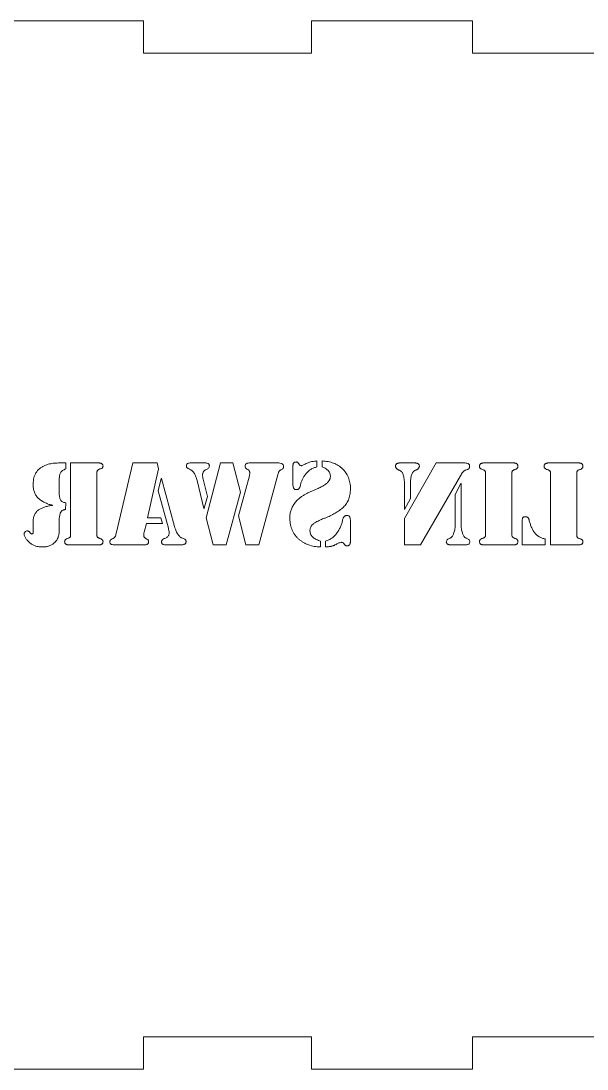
# Model space of a CAD drawing. Header units: inches. Extents: x 0 to 26.9, y 0 to 19.8.
# Drawn here: x 1.914 to 3.633, y 3.232 to 6.418 of the extents above; entities that cross this region are included whole.
import ezdxf

# ---------------------------------------------------------------- set-up
doc = ezdxf.new("R2010")
doc.units = ezdxf.units.IN
doc.header["$MEASUREMENT"] = 0

msp = doc.modelspace()

# ---------------------------------------------------------------- linework, layer by layer
at = {"color": 7, "linetype": 'Continuous', "lineweight": 15}
for p, q in [((2.2858, 6.4176), (1.7958, 6.4176)), ((2.2858, 6.3196), (2.2858, 6.4176)), ((2.7958, 6.4176), (2.7958, 6.3196)), ((3.2858, 6.4176), (2.7958, 6.4176)), ((3.2858, 6.3196), (3.2858, 6.4176)), ((2.7958, 6.3196), (2.2858, 6.3196)), ((3.7958, 6.3196), (3.2858, 6.3196)), ((2.0482, 5.074), (2.0498, 5.0741)), ((2.3394, 5.0271), (2.3404, 5.0271)), ((3.2501, 5.0114), (3.2508, 5.0114)), ((2.0091, 4.945), (2.0091, 4.9457)), ((2.4699, 4.9361), (2.4692, 4.9357)), ((3.0792, 4.9327), (3.0785, 4.9327)), ((2.7958, 3.3296), (2.2858, 3.3296)), ((2.2858, 3.3296), (2.2858, 3.2316)), ((2.7958, 3.2316), (2.7958, 3.3296)), ((3.7958, 3.3296), (3.2858, 3.3296)), ((3.2858, 3.3296), (3.2858, 3.2316)), ((2.2858, 3.2316), (1.7958, 3.2316)), ((3.2858, 3.2316), (2.7958, 3.2316))]:
    msp.add_line(p, q, dxfattribs=at)
at = {"color": 1, "linetype": 'Continuous', "lineweight": 15}
for p, q in [((2.0498, 5.0741), (2.0498, 5.056)), ((2.0644, 5.0741), (2.1505, 5.0741)), ((2.0644, 4.8614), (2.0644, 5.0741)), ((2.2036, 4.8635), (2.2535, 5.0741)), ((2.2535, 5.0741), (2.3271, 5.0741)), ((2.3271, 5.0741), (2.3314, 5.0559)), ((2.4298, 5.074), (2.473, 5.0741)), ((2.4765, 4.9075), (2.52, 5.0741)), ((2.52, 5.0741), (2.5575, 5.0741)), ((2.5575, 5.0741), (2.58, 4.9852)), ((2.6131, 5.074), (2.6901, 5.0741)), ((2.8129, 5.0802), (2.8129, 5.0621)), ((2.8286, 5.0621), (2.8282, 5.0802)), ((3.0655, 5.074), (3.1097, 5.0741)), ((3.0785, 4.9054), (3.1749, 5.0741)), ((3.1749, 5.0741), (3.2597, 5.0741)), ((3.3188, 5.074), (3.4112, 5.0741)), ((3.5157, 5.074), (3.6085, 5.0741)), ((2.1442, 5.0377), (2.1442, 4.8614)), ((2.3314, 5.0559), (2.2978, 4.9076)), ((2.5747, 4.9128), (2.6075, 5.0353)), ((2.6951, 5.0416), (2.6361, 4.8248)), ((2.7396, 5.009), (2.7397, 5.0632)), ((3.2489, 5.035), (3.1272, 4.8248)), ((3.3251, 4.8621), (3.3251, 5.0367)), ((3.4049, 5.0367), (3.4049, 4.8621)), ((3.5224, 4.8248), (3.5224, 5.0365)), ((3.6021, 5.0365), (3.6021, 4.861)), ((2.03, 5.0243), (2.0301, 4.9828)), ((2.3301, 4.9892), (2.3394, 5.0271)), ((2.3404, 5.0271), (2.3802, 4.8812)), ((2.4692, 4.9357), (2.4486, 5.0206)), ((2.4673, 5.0243), (2.48, 4.9722)), ((3.0785, 4.9327), (3.0785, 5.0137)), ((3.0966, 5.0137), (3.0966, 4.9663)), ((3.2327, 4.978), (3.2501, 5.0114)), ((3.2508, 5.0114), (3.2508, 4.8774)), ((2.3614, 4.8758), (2.3301, 4.9892)), ((2.48, 4.9722), (2.4699, 4.9361)), ((2.58, 4.9852), (2.5369, 4.8248)), ((3.2327, 4.8774), (3.2327, 4.978)), ((2.0498, 4.9529), (2.0486, 4.9327)), ((3.0966, 4.9663), (3.0792, 4.9327)), ((2.2978, 4.9076), (2.3384, 4.9076)), ((2.3384, 4.9076), (2.3431, 4.8895)), ((2.4974, 4.8248), (2.4765, 4.9075)), ((2.5966, 4.8248), (2.5747, 4.9128)), ((1.9505, 4.8675), (1.9505, 4.8966)), ((2.03, 4.8969), (2.0301, 4.8745)), ((2.2945, 4.8895), (2.2878, 4.8638)), ((2.3431, 4.8895), (2.2945, 4.8895)), ((2.9145, 4.8979), (2.9145, 4.8358)), ((3.0785, 4.8248), (3.0785, 4.9054)), ((3.4362, 4.8248), (3.4362, 4.8978)), ((3.5065, 4.8429), (3.5065, 4.8248)), ((2.1505, 4.8247), (2.0583, 4.8248)), ((2.2848, 4.8247), (2.2019, 4.8248)), ((2.3964, 4.8247), (2.3581, 4.8248)), ((2.5369, 4.8248), (2.4974, 4.8248)), ((2.6361, 4.8248), (2.5966, 4.8248)), ((2.8234, 4.8367), (2.8234, 4.8186)), ((2.8384, 4.8186), (2.8384, 4.8367)), ((3.1272, 4.8248), (3.0785, 4.8248)), ((3.2601, 4.8247), (3.2232, 4.8248)), ((3.4112, 4.8247), (3.3188, 4.8248)), ((3.5065, 4.8248), (3.4362, 4.8248)), ((3.6085, 4.8248), (3.5224, 4.8248))]:
    msp.add_line(p, q, dxfattribs=at)
for points, knots in [([(1.9844, 5.0657), (1.987, 5.0667), (1.992, 5.0688), (1.9998, 5.0709), (2.0078, 5.0725), (2.0186, 5.0735), (2.0321, 5.0742), (2.0428, 5.0741), (2.0482, 5.074)], [0, 0, 0, 0, 0.125578, 0.250707, 0.374862, 0.500405, 0.751829, 1, 1, 1, 1]), ([(2.1505, 5.0741), (2.1509, 5.0741), (2.1517, 5.074), (2.1531, 5.0738), (2.155, 5.0733), (2.1572, 5.0727), (2.1594, 5.0716), (2.1613, 5.0698), (2.1624, 5.0674), (2.1627, 5.0655), (2.1628, 5.0645)], [0, 0, 0, 0, 0.057581, 0.144958, 0.253623, 0.39356, 0.53667, 0.678339, 0.826447, 1, 1, 1, 1]), ([(2.4161, 5.0647), (2.4162, 5.0656), (2.4164, 5.0674), (2.4172, 5.0698), (2.4186, 5.0716), (2.4212, 5.0731), (2.4251, 5.0739), (2.4282, 5.074), (2.4298, 5.074)], [0, 0, 0, 0, 0.1506393, 0.2803402, 0.393742, 0.5061233, 0.7466783, 1, 1, 1, 1]), ([(2.473, 5.0741), (2.4745, 5.074), (2.4775, 5.0739), (2.4811, 5.0728), (2.4836, 5.0714), (2.485, 5.0697), (2.4858, 5.0675), (2.486, 5.0659), (2.486, 5.065)], [0, 0, 0, 0, 0.254473, 0.497971, 0.614426, 0.730481, 0.854079, 1, 1, 1, 1]), ([(2.5942, 5.0643), (2.5944, 5.0655), (2.5946, 5.0676), (2.596, 5.0704), (2.5982, 5.0724), (2.602, 5.0736), (2.6071, 5.0741), (2.6111, 5.0741), (2.6131, 5.074)], [0, 0, 0, 0, 0.143005, 0.26528, 0.376175, 0.496525, 0.752348, 1, 1, 1, 1]), ([(2.6901, 5.0741), (2.6923, 5.0741), (2.6968, 5.074), (2.7024, 5.0731), (2.7068, 5.0717), (2.7093, 5.0695), (2.7109, 5.0665), (2.7112, 5.0642), (2.7113, 5.063)], [0, 0, 0, 0, 0.243198, 0.504922, 0.631952, 0.746167, 0.86479, 1, 1, 1, 1]), ([(2.7397, 5.0632), (2.7396, 5.0637), (2.7395, 5.0648), (2.7397, 5.0666), (2.7401, 5.0688), (2.7405, 5.0712), (2.7414, 5.0736), (2.7434, 5.0755), (2.7461, 5.0767), (2.7482, 5.077), (2.7493, 5.0771)], [0, 0, 0, 0, 0.076261, 0.168739, 0.282192, 0.414602, 0.54741, 0.679539, 0.825526, 1, 1, 1, 1]), ([(2.7493, 5.0771), (2.7502, 5.0769), (2.752, 5.0766), (2.7544, 5.0753), (2.7563, 5.0735), (2.7576, 5.0712), (2.7589, 5.0688), (2.7608, 5.067), (2.7632, 5.0657), (2.765, 5.0654), (2.7659, 5.0652)], [0, 0, 0, 0, 0.131725, 0.251671, 0.372795, 0.499151, 0.626686, 0.74781, 0.867755, 1, 1, 1, 1]), ([(2.7659, 5.0652), (2.7667, 5.0657), (2.7686, 5.0668), (2.7723, 5.0685), (2.7772, 5.0708), (2.7831, 5.0735), (2.7899, 5.0761), (2.7973, 5.0781), (2.8049, 5.0796), (2.8102, 5.08), (2.8129, 5.0802)], [0, 0, 0, 0, 0.053805, 0.13478, 0.243521, 0.37919, 0.529346, 0.682035, 0.838526, 1, 1, 1, 1]), ([(2.8282, 5.0802), (2.8313, 5.08), (2.8375, 5.0796), (2.8464, 5.0782), (2.8549, 5.0762), (2.8629, 5.0736), (2.8705, 5.0703), (2.8776, 5.0663), (2.8843, 5.0617), (2.8904, 5.0565), (2.896, 5.0507), (2.9009, 5.0443), (2.9051, 5.0374), (2.9085, 5.03), (2.9112, 5.0221), (2.9132, 5.0136), (2.9144, 5.0046), (2.9147, 4.9985), (2.9148, 4.9953)], [0, 0, 0, 0, 0.069414, 0.135837, 0.200072, 0.262153, 0.322566, 0.382322, 0.441798, 0.501482, 0.560988, 0.619495, 0.67843, 0.738309, 0.79983, 0.863637, 0.93031, 1, 1, 1, 1]), ([(3.0512, 5.064), (3.0514, 5.0651), (3.0516, 5.067), (3.0529, 5.0695), (3.0547, 5.0715), (3.0571, 5.0726), (3.0595, 5.0733), (3.0618, 5.0738), (3.0637, 5.0741), (3.065, 5.074), (3.0655, 5.074)], [0, 0, 0, 0, 0.16012, 0.297584, 0.426302, 0.560472, 0.696609, 0.812367, 0.913934, 1, 1, 1, 1]), ([(3.1097, 5.0741), (3.1103, 5.0741), (3.1115, 5.074), (3.1135, 5.0738), (3.1158, 5.0733), (3.1182, 5.0726), (3.1207, 5.0715), (3.1225, 5.0696), (3.1238, 5.067), (3.124, 5.0651), (3.1241, 5.064)], [0, 0, 0, 0, 0.085728, 0.186878, 0.304555, 0.440134, 0.573752, 0.703638, 0.840537, 1, 1, 1, 1]), ([(3.2597, 5.0741), (3.2616, 5.074), (3.2653, 5.0738), (3.2699, 5.073), (3.2733, 5.0715), (3.2752, 5.0695), (3.2764, 5.0668), (3.2766, 5.0648), (3.2767, 5.0637)], [0, 0, 0, 0, 0.246889, 0.497682, 0.616083, 0.730847, 0.855053, 1, 1, 1, 1]), ([(3.3064, 5.0637), (3.3066, 5.0648), (3.3069, 5.0668), (3.3081, 5.0694), (3.3098, 5.0714), (3.3121, 5.0726), (3.3143, 5.0733), (3.3161, 5.0738), (3.3176, 5.0741), (3.3184, 5.074), (3.3188, 5.074)], [0, 0, 0, 0, 0.180803, 0.334736, 0.475582, 0.617603, 0.753596, 0.861811, 0.943556, 1, 1, 1, 1]), ([(3.4112, 5.0741), (3.4115, 5.0741), (3.4124, 5.074), (3.4138, 5.0738), (3.4157, 5.0732), (3.4179, 5.0726), (3.4201, 5.0714), (3.422, 5.0694), (3.4231, 5.0668), (3.4234, 5.0648), (3.4235, 5.0637)], [0, 0, 0, 0, 0.0556226, 0.140027, 0.2456479, 0.3816502, 0.5236815, 0.6663473, 0.8191845, 1, 1, 1, 1]), ([(3.5028, 5.0637), (3.5029, 5.0647), (3.5032, 5.0667), (3.5045, 5.0693), (3.5063, 5.0714), (3.5086, 5.0725), (3.5109, 5.0732), (3.5129, 5.0738), (3.5144, 5.0741), (3.5153, 5.074), (3.5157, 5.074)], [0, 0, 0, 0, 0.176104, 0.327153, 0.466102, 0.609014, 0.74645, 0.857582, 0.939787, 1, 1, 1, 1]), ([(3.6085, 5.0741), (3.6088, 5.0741), (3.6096, 5.074), (3.6111, 5.0738), (3.613, 5.0732), (3.6152, 5.0725), (3.6174, 5.0713), (3.6192, 5.0694), (3.6203, 5.0667), (3.6206, 5.0647), (3.6208, 5.0637)], [0, 0, 0, 0, 0.0555828, 0.1399268, 0.2461875, 0.3820925, 0.5240222, 0.6665859, 0.8193139, 1, 1, 1, 1]), ([(1.9505, 5.0106), (1.9506, 5.0138), (1.9509, 5.0199), (1.9526, 5.0287), (1.9553, 5.0369), (1.959, 5.0442), (1.9638, 5.0508), (1.9697, 5.0567), (1.9766, 5.0617), (1.9818, 5.0644), (1.9844, 5.0657)], [0, 0, 0, 0, 0.138329, 0.268184, 0.391596, 0.510356, 0.627652, 0.746556, 0.869879, 1, 1, 1, 1]), ([(2.0498, 5.056), (2.048, 5.0552), (2.0445, 5.0538), (2.04, 5.051), (2.0364, 5.0479), (2.0337, 5.0443), (2.0319, 5.0402), (2.0308, 5.0355), (2.03, 5.0301), (2.03, 5.0263), (2.03, 5.0243)], [0, 0, 0, 0, 0.147108, 0.276139, 0.390094, 0.495853, 0.60227, 0.720764, 0.852091, 1, 1, 1, 1]), ([(2.1555, 5.0562), (2.1543, 5.0559), (2.1519, 5.0552), (2.149, 5.0538), (2.1467, 5.0523), (2.1453, 5.0504), (2.1447, 5.0481), (2.1443, 5.0452), (2.1441, 5.0417), (2.1442, 5.0391), (2.1442, 5.0377)], [0, 0, 0, 0, 0.160349, 0.292075, 0.398181, 0.483213, 0.573264, 0.687733, 0.830316, 1, 1, 1, 1]), ([(2.1628, 5.0645), (2.1627, 5.0635), (2.1624, 5.0616), (2.1609, 5.0591), (2.1585, 5.0572), (2.1566, 5.0566), (2.1555, 5.0562)], [0, 0, 0, 0, 0.252608, 0.483218, 0.725484, 1, 1, 1, 1]), ([(2.4231, 5.0563), (2.4221, 5.0568), (2.4203, 5.0576), (2.4179, 5.0592), (2.4163, 5.0617), (2.4162, 5.0636), (2.4161, 5.0647)], [0, 0, 0, 0, 0.276064, 0.509043, 0.729357, 1, 1, 1, 1]), ([(2.4486, 5.0206), (2.448, 5.0226), (2.447, 5.0265), (2.4452, 5.0321), (2.443, 5.0373), (2.4406, 5.042), (2.4375, 5.0464), (2.4335, 5.0502), (2.4287, 5.0536), (2.425, 5.0554), (2.4231, 5.0563)], [0, 0, 0, 0, 0.135981, 0.264255, 0.385269, 0.500434, 0.614166, 0.733067, 0.861341, 1, 1, 1, 1]), ([(2.486, 5.065), (2.4857, 5.0637), (2.4851, 5.0612), (2.4828, 5.0578), (2.4795, 5.0552), (2.4762, 5.0536), (2.4733, 5.0524), (2.4713, 5.0512), (2.4696, 5.0496), (2.4682, 5.0478), (2.467, 5.0457), (2.4661, 5.0433), (2.4653, 5.0407), (2.4651, 5.0389), (2.465, 5.0379)], [0, 0, 0, 0, 0.10846, 0.215724, 0.328032, 0.45463, 0.520628, 0.58515, 0.648177, 0.711484, 0.777588, 0.846197, 0.920681, 1, 1, 1, 1]), ([(2.465, 5.0379), (2.4652, 5.0356), (2.4656, 5.031), (2.4667, 5.0265), (2.4673, 5.0243)], [0, 0, 0, 0, 0.502789, 1, 1, 1, 1]), ([(2.6092, 5.0436), (2.6089, 5.0449), (2.6085, 5.0473), (2.607, 5.0505), (2.6047, 5.053), (2.6017, 5.0543), (2.5987, 5.0557), (2.5964, 5.058), (2.5948, 5.0609), (2.5944, 5.0632), (2.5942, 5.0643)], [0, 0, 0, 0, 0.1443367, 0.2713552, 0.3901046, 0.5131423, 0.6346012, 0.7495416, 0.8678604, 1, 1, 1, 1]), ([(2.6075, 5.0353), (2.608, 5.0367), (2.6089, 5.0394), (2.6091, 5.0423), (2.6092, 5.0436)], [0, 0, 0, 0, 0.5212007, 1, 1, 1, 1]), ([(2.7034, 5.053), (2.7027, 5.0527), (2.7014, 5.0522), (2.6998, 5.0511), (2.6985, 5.05), (2.6972, 5.0482), (2.696, 5.0455), (2.6954, 5.043), (2.6951, 5.0416)], [0, 0, 0, 0, 0.148468, 0.277548, 0.390525, 0.492721, 0.712544, 1, 1, 1, 1]), ([(2.7113, 5.063), (2.7113, 5.0624), (2.7113, 5.0611), (2.7109, 5.0593), (2.7102, 5.0578), (2.7089, 5.0562), (2.7066, 5.0545), (2.7045, 5.0535), (2.7034, 5.053)], [0, 0, 0, 0, 0.146436, 0.278085, 0.393217, 0.499671, 0.727826, 1, 1, 1, 1]), ([(2.8129, 5.0621), (2.8113, 5.0617), (2.808, 5.0607), (2.8033, 5.059), (2.7988, 5.0569), (2.7945, 5.0545), (2.7904, 5.0517), (2.7865, 5.0485), (2.7828, 5.045), (2.7782, 5.04), (2.7731, 5.0333), (2.7682, 5.0246), (2.7645, 5.0155), (2.7632, 5.0092), (2.7626, 5.006)], [0, 0, 0, 0, 0.063922, 0.126505, 0.188736, 0.250483, 0.312725, 0.375544, 0.439308, 0.50437, 0.633086, 0.75658, 0.878225, 1, 1, 1, 1]), ([(2.8023, 4.9906), (2.8048, 4.9916), (2.8095, 4.9936), (2.8162, 4.9966), (2.8223, 4.9996), (2.8278, 5.0023), (2.8326, 5.0051), (2.8369, 5.0077), (2.8404, 5.0104), (2.8435, 5.0128), (2.846, 5.0153), (2.8482, 5.0178), (2.85, 5.0204), (2.8514, 5.0232), (2.8525, 5.0259), (2.8532, 5.0287), (2.8536, 5.0316), (2.8536, 5.0336), (2.8535, 5.0346)], [0, 0, 0, 0, 0.110982, 0.213774, 0.307754, 0.393929, 0.471203, 0.54087, 0.60237, 0.656265, 0.705163, 0.750893, 0.794838, 0.837175, 0.878193, 0.918412, 0.959048, 1, 1, 1, 1]), ([(2.8535, 5.0346), (2.8534, 5.0362), (2.8532, 5.0395), (2.8517, 5.0441), (2.8493, 5.0483), (2.8461, 5.052), (2.8423, 5.0552), (2.8382, 5.058), (2.8336, 5.0603), (2.8303, 5.0615), (2.8286, 5.0621)], [0, 0, 0, 0, 0.125864, 0.245627, 0.364111, 0.486419, 0.611225, 0.737129, 0.86632, 1, 1, 1, 1]), ([(3.0785, 5.0137), (3.0784, 5.0163), (3.0781, 5.0212), (3.0772, 5.0281), (3.0759, 5.0342), (3.0744, 5.0393), (3.0726, 5.0436), (3.0704, 5.047), (3.0679, 5.0496), (3.0649, 5.051), (3.0621, 5.0521), (3.0595, 5.0533), (3.0574, 5.0548), (3.0554, 5.0563), (3.0539, 5.0581), (3.0527, 5.0599), (3.0517, 5.0619), (3.0514, 5.0633), (3.0512, 5.064)], [0, 0, 0, 0, 0.127023, 0.241108, 0.341391, 0.428359, 0.503245, 0.567948, 0.62461, 0.677328, 0.727357, 0.773021, 0.815501, 0.855125, 0.892958, 0.928685, 0.964178, 1, 1, 1, 1]), ([(3.1241, 5.064), (3.124, 5.0633), (3.1236, 5.0619), (3.1227, 5.0599), (3.1214, 5.0581), (3.1199, 5.0563), (3.1179, 5.0548), (3.1157, 5.0533), (3.1132, 5.0521), (3.1103, 5.051), (3.1074, 5.0495), (3.1048, 5.047), (3.1026, 5.0436), (3.1008, 5.0393), (3.0992, 5.0342), (3.098, 5.0281), (3.0971, 5.0212), (3.0968, 5.0163), (3.0966, 5.0137)], [0, 0, 0, 0, 0.0357146, 0.0711014, 0.1071578, 0.1448765, 0.1843821, 0.2273881, 0.2736172, 0.323496, 0.3760567, 0.4331152, 0.4976243, 0.5722856, 0.6592231, 0.7590484, 0.8727912, 1, 1, 1, 1]), ([(3.2667, 5.053), (3.2655, 5.0526), (3.2632, 5.0518), (3.2601, 5.0501), (3.2575, 5.0483), (3.2549, 5.0454), (3.252, 5.041), (3.25, 5.0371), (3.2489, 5.035)], [0, 0, 0, 0, 0.147519, 0.278853, 0.395934, 0.502339, 0.728257, 1, 1, 1, 1]), ([(3.2767, 5.0637), (3.2767, 5.0629), (3.2766, 5.0614), (3.276, 5.0593), (3.2752, 5.0575), (3.2734, 5.0559), (3.2705, 5.0543), (3.268, 5.0535), (3.2667, 5.053)], [0, 0, 0, 0, 0.1533, 0.284197, 0.399481, 0.507569, 0.737299, 1, 1, 1, 1]), ([(3.3138, 5.0547), (3.3127, 5.0551), (3.3107, 5.0558), (3.3084, 5.0579), (3.3068, 5.0606), (3.3066, 5.0626), (3.3064, 5.0637)], [0, 0, 0, 0, 0.265326, 0.503856, 0.739605, 1, 1, 1, 1]), ([(3.3251, 5.0367), (3.3252, 5.0381), (3.3252, 5.0406), (3.3251, 5.044), (3.3246, 5.0468), (3.324, 5.049), (3.3225, 5.0508), (3.3203, 5.0523), (3.3173, 5.0536), (3.315, 5.0543), (3.3138, 5.0547)], [0, 0, 0, 0, 0.168803, 0.310131, 0.423186, 0.511172, 0.596236, 0.703205, 0.836598, 1, 1, 1, 1]), ([(3.4162, 5.0547), (3.4149, 5.0543), (3.4126, 5.0536), (3.4097, 5.0523), (3.4074, 5.0508), (3.406, 5.049), (3.4054, 5.0468), (3.4049, 5.044), (3.4048, 5.0406), (3.4048, 5.0381), (3.4049, 5.0367)], [0, 0, 0, 0, 0.163434, 0.296852, 0.403842, 0.488923, 0.576926, 0.68967, 0.831027, 1, 1, 1, 1]), ([(3.4235, 5.0637), (3.4234, 5.0626), (3.4231, 5.0606), (3.4216, 5.0578), (3.4192, 5.0558), (3.4172, 5.0551), (3.4162, 5.0547)], [0, 0, 0, 0, 0.260129, 0.493758, 0.734945, 1, 1, 1, 1]), ([(3.5104, 5.0546), (3.5093, 5.055), (3.5072, 5.0556), (3.5048, 5.0578), (3.5031, 5.0605), (3.5029, 5.0626), (3.5028, 5.0637)], [0, 0, 0, 0, 0.27021, 0.509416, 0.742078, 1, 1, 1, 1]), ([(3.5224, 5.0365), (3.5224, 5.0379), (3.5225, 5.0404), (3.5223, 5.0438), (3.5219, 5.0466), (3.5211, 5.0489), (3.5196, 5.0507), (3.5173, 5.0521), (3.5141, 5.0535), (3.5117, 5.0542), (3.5104, 5.0546)], [0, 0, 0, 0, 0.1635653, 0.3033044, 0.4135397, 0.502448, 0.5878007, 0.6952936, 0.8314531, 1, 1, 1, 1]), ([(3.6135, 5.0546), (3.6122, 5.0542), (3.6099, 5.0535), (3.6069, 5.0521), (3.6047, 5.0507), (3.6033, 5.0489), (3.6026, 5.0466), (3.6022, 5.0438), (3.6021, 5.0404), (3.6021, 5.0379), (3.6021, 5.0365)], [0, 0, 0, 0, 0.162667, 0.296297, 0.402785, 0.487467, 0.576936, 0.689151, 0.83182, 1, 1, 1, 1]), ([(3.6208, 5.0637), (3.6206, 5.0626), (3.6204, 5.0605), (3.6189, 5.0577), (3.6165, 5.0557), (3.6145, 5.055), (3.6135, 5.0546)], [0, 0, 0, 0, 0.262926, 0.495672, 0.735947, 1, 1, 1, 1]), ([(2.0091, 4.9457), (2.0069, 4.9462), (2.0028, 4.9471), (1.9967, 4.9491), (1.9909, 4.9512), (1.9855, 4.9537), (1.9804, 4.9564), (1.9755, 4.9594), (1.971, 4.9628), (1.9667, 4.9663), (1.9629, 4.9703), (1.9595, 4.9748), (1.9567, 4.9797), (1.9545, 4.985), (1.9527, 4.9908), (1.9514, 4.997), (1.9506, 5.0036), (1.9505, 5.0082), (1.9505, 5.0106)], [0, 0, 0, 0, 0.06831, 0.133912, 0.198119, 0.259773, 0.320511, 0.379458, 0.437876, 0.495803, 0.552848, 0.610462, 0.668812, 0.728741, 0.791174, 0.856712, 0.926312, 1, 1, 1, 1]), ([(2.7506, 4.9929), (2.7495, 4.993), (2.7475, 4.9932), (2.7448, 4.9942), (2.7427, 4.9958), (2.741, 4.9989), (2.7398, 5.0034), (2.7397, 5.0071), (2.7396, 5.009)], [0, 0, 0, 0, 0.146246, 0.269575, 0.38209, 0.496747, 0.739823, 1, 1, 1, 1]), ([(2.7626, 5.006), (2.7623, 5.0044), (2.7617, 5.0012), (2.7598, 4.9975), (2.7577, 4.9952), (2.7557, 4.9939), (2.7533, 4.9931), (2.7515, 4.993), (2.7506, 4.9929)], [0, 0, 0, 0, 0.25496, 0.496657, 0.613128, 0.732363, 0.858958, 1, 1, 1, 1]), ([(2.0301, 4.9828), (2.03, 4.9808), (2.0299, 4.9769), (2.0306, 4.9714), (2.0316, 4.9665), (2.0332, 4.9622), (2.0356, 4.9584), (2.0394, 4.9556), (2.0442, 4.9537), (2.0479, 4.9532), (2.0498, 4.9529)], [0, 0, 0, 0, 0.148961, 0.283324, 0.405428, 0.516868, 0.621388, 0.731727, 0.855669, 1, 1, 1, 1]), ([(2.7302, 4.9047), (2.7302, 4.9066), (2.7301, 4.9106), (2.7306, 4.9164), (2.7316, 4.9223), (2.7331, 4.9281), (2.7351, 4.9338), (2.7376, 4.9395), (2.7406, 4.9452), (2.7441, 4.9508), (2.7483, 4.9564), (2.7534, 4.9618), (2.7595, 4.967), (2.7663, 4.972), (2.7741, 4.9769), (2.7827, 4.9817), (2.7922, 4.9863), (2.7989, 4.9891), (2.8023, 4.9906)], [0, 0, 0, 0, 0.048802, 0.097768, 0.146432, 0.19601, 0.24649, 0.297911, 0.351232, 0.406058, 0.463422, 0.524834, 0.590612, 0.661256, 0.737158, 0.818633, 0.906295, 1, 1, 1, 1]), ([(2.9148, 4.9953), (2.9146, 4.9922), (2.9143, 4.9861), (2.913, 4.9772), (2.911, 4.969), (2.9083, 4.9613), (2.9048, 4.9543), (2.9007, 4.9479), (2.8958, 4.9421), (2.8902, 4.9369), (2.8841, 4.9322), (2.8778, 4.9276), (2.8712, 4.9233), (2.8642, 4.9191), (2.857, 4.9153), (2.8495, 4.9116), (2.8416, 4.9082), (2.8363, 4.9061), (2.8335, 4.905)], [0, 0, 0, 0, 0.0720353, 0.1402729, 0.2048178, 0.2666054, 0.3261147, 0.3841843, 0.4417604, 0.4999107, 0.5586849, 0.6186298, 0.6793572, 0.7406746, 0.8038344, 0.8677957, 0.9329909, 1, 1, 1, 1]), ([(1.9505, 4.8966), (1.9506, 4.8987), (1.9509, 4.9026), (1.952, 4.9083), (1.9535, 4.9136), (1.9556, 4.9183), (1.9582, 4.9226), (1.9613, 4.9263), (1.9648, 4.9297), (1.9703, 4.9333), (1.9779, 4.937), (1.9876, 4.9407), (1.9981, 4.9434), (2.0053, 4.9445), (2.0091, 4.945)], [0, 0, 0, 0, 0.072886, 0.141449, 0.205789, 0.266395, 0.325073, 0.381901, 0.438886, 0.496871, 0.616169, 0.738913, 0.866371, 1, 1, 1, 1]), ([(2.0486, 4.9327), (2.0476, 4.9324), (2.0456, 4.932), (2.0427, 4.9311), (2.0402, 4.9299), (2.038, 4.9284), (2.0361, 4.9267), (2.0345, 4.9246), (2.0333, 4.9223), (2.0321, 4.9188), (2.0312, 4.9143), (2.0302, 4.9086), (2.0299, 4.9028), (2.03, 4.8989), (2.03, 4.8969)], [0, 0, 0, 0, 0.071319, 0.137587, 0.199272, 0.257093, 0.313836, 0.370287, 0.428147, 0.488341, 0.613349, 0.73885, 0.868495, 1, 1, 1, 1]), ([(2.8913, 4.9033), (2.8917, 4.9048), (2.8925, 4.9076), (2.8948, 4.9106), (2.8971, 4.9126), (2.8991, 4.9136), (2.9013, 4.9143), (2.9029, 4.9144), (2.9038, 4.9145)], [0, 0, 0, 0, 0.2449916, 0.4904457, 0.6151988, 0.7378319, 0.8632932, 1, 1, 1, 1]), ([(2.9038, 4.9145), (2.9048, 4.9144), (2.9068, 4.9142), (2.9094, 4.9131), (2.9115, 4.9113), (2.9131, 4.908), (2.9143, 4.9035), (2.9144, 4.8998), (2.9145, 4.8979)], [0, 0, 0, 0, 0.14203, 0.264827, 0.381049, 0.499987, 0.748884, 1, 1, 1, 1]), ([(3.4362, 4.8978), (3.4362, 4.8994), (3.4362, 4.9023), (3.437, 4.9059), (3.4384, 4.9083), (3.44, 4.9096), (3.4421, 4.9103), (3.4437, 4.9105), (3.4445, 4.9106)], [0, 0, 0, 0, 0.268805, 0.508697, 0.619101, 0.730878, 0.855045, 1, 1, 1, 1]), ([(3.4445, 4.9106), (3.4454, 4.9105), (3.4469, 4.9105), (3.4492, 4.9102), (3.4511, 4.9096), (3.4529, 4.9087), (3.4544, 4.9074), (3.4556, 4.9057), (3.4566, 4.9036), (3.457, 4.902), (3.4572, 4.9012)], [0, 0, 0, 0, 0.143187, 0.271216, 0.386946, 0.49524, 0.604474, 0.720595, 0.851085, 1, 1, 1, 1]), ([(2.3507, 4.8448), (2.3521, 4.8453), (2.3546, 4.8465), (2.3579, 4.8487), (2.3605, 4.8514), (2.3625, 4.8546), (2.3636, 4.8586), (2.3636, 4.8634), (2.363, 4.8693), (2.3619, 4.8735), (2.3614, 4.8758)], [0, 0, 0, 0, 0.117866, 0.22336, 0.322506, 0.418008, 0.523207, 0.651819, 0.809787, 1, 1, 1, 1]), ([(2.3802, 4.8812), (2.381, 4.8784), (2.3824, 4.8734), (2.3849, 4.8665), (2.3876, 4.8608), (2.3905, 4.8563), (2.3935, 4.8527), (2.3964, 4.8499), (2.3992, 4.8476), (2.4012, 4.8466), (2.4021, 4.8461)], [0, 0, 0, 0, 0.19869, 0.370087, 0.516767, 0.640972, 0.748549, 0.842916, 0.926627, 1, 1, 1, 1]), ([(2.8234, 4.8186), (2.8202, 4.8188), (2.8139, 4.8191), (2.8047, 4.8203), (2.7959, 4.8223), (2.7874, 4.8249), (2.7794, 4.8283), (2.7717, 4.8322), (2.7645, 4.8369), (2.7577, 4.8422), (2.7515, 4.8481), (2.746, 4.8546), (2.7414, 4.8617), (2.7375, 4.8692), (2.7345, 4.8774), (2.7322, 4.886), (2.7307, 4.8952), (2.7304, 4.9015), (2.7302, 4.9047)], [0, 0, 0, 0, 0.067976, 0.133604, 0.197122, 0.25915, 0.32067, 0.381276, 0.441808, 0.502963, 0.563648, 0.623587, 0.682794, 0.742483, 0.803571, 0.866251, 0.93174, 1, 1, 1, 1]), ([(2.8335, 4.905), (2.8312, 4.9041), (2.8266, 4.9024), (2.8197, 4.8992), (2.8128, 4.8957), (2.8071, 4.8925), (2.8027, 4.8897), (2.7998, 4.8872), (2.7974, 4.8846), (2.7953, 4.8817), (2.7937, 4.8785), (2.7925, 4.8752), (2.7917, 4.8716), (2.7916, 4.8691), (2.7915, 4.8678)], [0, 0, 0, 0, 0.123473, 0.249765, 0.378851, 0.512082, 0.577642, 0.63982, 0.699582, 0.758466, 0.81636, 0.875365, 0.936235, 1, 1, 1, 1]), ([(2.8384, 4.8367), (2.8402, 4.8372), (2.8438, 4.8383), (2.849, 4.8404), (2.8539, 4.8428), (2.8585, 4.8458), (2.8628, 4.8493), (2.867, 4.8531), (2.8708, 4.8574), (2.8754, 4.8637), (2.8805, 4.8719), (2.8854, 4.8822), (2.8892, 4.8926), (2.8906, 4.8998), (2.8913, 4.9033)], [0, 0, 0, 0, 0.062744, 0.124561, 0.185935, 0.246456, 0.307907, 0.370479, 0.434273, 0.49978, 0.630702, 0.756817, 0.879059, 1, 1, 1, 1]), ([(3.2058, 4.8344), (3.2061, 4.8357), (3.2067, 4.8383), (3.2092, 4.8415), (3.2127, 4.8441), (3.2165, 4.8453), (3.2198, 4.8467), (3.2222, 4.8488), (3.2244, 4.8517), (3.2263, 4.8553), (3.2282, 4.8597), (3.2298, 4.8649), (3.2314, 4.8708), (3.2322, 4.8751), (3.2327, 4.8774)], [0, 0, 0, 0, 0.0733193, 0.1453839, 0.2244504, 0.3163754, 0.367015, 0.4244158, 0.4903689, 0.5663748, 0.6544982, 0.7564961, 0.8715505, 1, 1, 1, 1]), ([(3.2508, 4.8774), (3.2512, 4.8751), (3.252, 4.8708), (3.2535, 4.8649), (3.2552, 4.8597), (3.257, 4.8553), (3.259, 4.8517), (3.2611, 4.8488), (3.2634, 4.8467), (3.2667, 4.8453), (3.2705, 4.8441), (3.274, 4.8415), (3.2765, 4.8383), (3.277, 4.8357), (3.2773, 4.8344)], [0, 0, 0, 0, 0.129022, 0.244417, 0.346717, 0.434746, 0.510977, 0.576577, 0.63346, 0.684249, 0.77561, 0.854186, 0.926464, 1, 1, 1, 1]), ([(3.4572, 4.9012), (3.4581, 4.8973), (3.4599, 4.89), (3.4638, 4.8795), (3.4685, 4.8701), (3.4732, 4.863), (3.4774, 4.858), (3.4807, 4.8546), (3.4844, 4.8517), (3.4883, 4.8491), (3.4925, 4.8469), (3.4969, 4.8452), (3.5016, 4.8437), (3.5048, 4.8432), (3.5065, 4.8429)], [0, 0, 0, 0, 0.144111, 0.279595, 0.408487, 0.531503, 0.591016, 0.649482, 0.707037, 0.763713, 0.821037, 0.879384, 0.938612, 1, 1, 1, 1]), ([(1.9232, 4.8579), (1.9233, 4.8585), (1.9234, 4.8597), (1.9241, 4.8614), (1.925, 4.863), (1.9267, 4.8649), (1.9293, 4.8669), (1.9317, 4.8673), (1.9328, 4.8675)], [0, 0, 0, 0, 0.122811, 0.245141, 0.37157, 0.506263, 0.767166, 1, 1, 1, 1]), ([(1.9415, 4.8305), (1.9405, 4.8313), (1.9384, 4.833), (1.9354, 4.8358), (1.9325, 4.8392), (1.9296, 4.8427), (1.9269, 4.8464), (1.925, 4.8503), (1.9236, 4.8541), (1.9233, 4.8567), (1.9232, 4.8579)], [0, 0, 0, 0, 0.114349, 0.236255, 0.366372, 0.506075, 0.644356, 0.770483, 0.887593, 1, 1, 1, 1]), ([(1.9328, 4.8675), (1.9337, 4.8674), (1.9354, 4.8671), (1.9377, 4.8661), (1.9397, 4.8647), (1.941, 4.8628), (1.9422, 4.8608), (1.9437, 4.8595), (1.9453, 4.8583), (1.9465, 4.8581), (1.9471, 4.8579)], [0, 0, 0, 0, 0.151308, 0.286621, 0.417727, 0.55046, 0.67842, 0.792934, 0.898453, 1, 1, 1, 1]), ([(1.9471, 4.8579), (1.9476, 4.858), (1.9485, 4.8581), (1.9495, 4.859), (1.9503, 4.8602), (1.9505, 4.8622), (1.9506, 4.8646), (1.9505, 4.8666), (1.9505, 4.8675)], [0, 0, 0, 0, 0.122364, 0.234294, 0.348451, 0.482319, 0.758191, 1, 1, 1, 1]), ([(2.0301, 4.8745), (2.03, 4.8726), (2.03, 4.8687), (2.0296, 4.863), (2.0289, 4.8575), (2.0278, 4.8521), (2.0262, 4.8468), (2.0238, 4.8418), (2.0206, 4.8369), (2.018, 4.834), (2.0167, 4.8325)], [0, 0, 0, 0, 0.127639, 0.253359, 0.376638, 0.498178, 0.618535, 0.741198, 0.86798, 1, 1, 1, 1]), ([(2.0462, 4.8349), (2.0464, 4.836), (2.0466, 4.838), (2.0481, 4.8406), (2.0504, 4.8426), (2.0524, 4.8433), (2.0534, 4.8437)], [0, 0, 0, 0, 0.2629572, 0.4991482, 0.7353724, 1, 1, 1, 1]), ([(2.0534, 4.8437), (2.0546, 4.8441), (2.0568, 4.8448), (2.0597, 4.8461), (2.0619, 4.8475), (2.0633, 4.8493), (2.0639, 4.8515), (2.0644, 4.8542), (2.0645, 4.8576), (2.0645, 4.86), (2.0644, 4.8614)], [0, 0, 0, 0, 0.162981, 0.297327, 0.402054, 0.486057, 0.575887, 0.689313, 0.831578, 1, 1, 1, 1]), ([(2.1442, 4.8614), (2.1442, 4.8601), (2.1441, 4.8576), (2.1443, 4.8542), (2.1447, 4.8515), (2.1453, 4.8493), (2.1468, 4.8475), (2.149, 4.8461), (2.152, 4.8448), (2.1543, 4.8441), (2.1555, 4.8437)], [0, 0, 0, 0, 0.167213, 0.308006, 0.419918, 0.508819, 0.593182, 0.700119, 0.834899, 1, 1, 1, 1]), ([(2.1555, 4.8437), (2.1566, 4.8433), (2.1585, 4.8426), (2.1609, 4.8407), (2.1624, 4.838), (2.1627, 4.836), (2.1628, 4.8349)], [0, 0, 0, 0, 0.268326, 0.507416, 0.740501, 1, 1, 1, 1]), ([(2.1836, 4.8334), (2.1836, 4.8341), (2.1837, 4.8355), (2.1842, 4.8373), (2.1849, 4.8389), (2.1864, 4.8406), (2.1887, 4.8423), (2.1908, 4.8433), (2.1919, 4.8438)], [0, 0, 0, 0, 0.146058, 0.275686, 0.395213, 0.508248, 0.744366, 1, 1, 1, 1]), ([(2.1919, 4.8438), (2.193, 4.8442), (2.1949, 4.8452), (2.1974, 4.8471), (2.1993, 4.8492), (2.201, 4.8525), (2.2024, 4.8573), (2.2032, 4.8613), (2.2036, 4.8635)], [0, 0, 0, 0, 0.141719, 0.269656, 0.384006, 0.492785, 0.727212, 1, 1, 1, 1]), ([(2.2878, 4.8638), (2.2875, 4.8624), (2.2868, 4.8597), (2.2864, 4.8561), (2.2863, 4.8531), (2.2868, 4.8506), (2.288, 4.8486), (2.2897, 4.8467), (2.292, 4.845), (2.2938, 4.844), (2.2948, 4.8434)], [0, 0, 0, 0, 0.18402, 0.333915, 0.456946, 0.552299, 0.641153, 0.743671, 0.861151, 1, 1, 1, 1]), ([(2.2948, 4.8434), (2.2957, 4.8429), (2.2975, 4.8419), (2.2997, 4.84), (2.301, 4.8373), (2.3011, 4.8352), (2.3011, 4.8341)], [0, 0, 0, 0, 0.270369, 0.49348, 0.714836, 1, 1, 1, 1]), ([(2.3407, 4.8338), (2.3408, 4.8345), (2.3409, 4.836), (2.3415, 4.838), (2.3424, 4.8396), (2.3442, 4.8414), (2.347, 4.8432), (2.3494, 4.8442), (2.3507, 4.8448)], [0, 0, 0, 0, 0.142538, 0.268478, 0.385936, 0.498975, 0.738188, 1, 1, 1, 1]), ([(2.4021, 4.8461), (2.4038, 4.8454), (2.4069, 4.8441), (2.4106, 4.8426), (2.413, 4.841), (2.4143, 4.8394), (2.415, 4.8372), (2.4151, 4.8356), (2.4152, 4.8347)], [0, 0, 0, 0, 0.29744, 0.537079, 0.640151, 0.744205, 0.863324, 1, 1, 1, 1]), ([(2.7915, 4.8678), (2.7917, 4.8657), (2.7922, 4.8616), (2.7941, 4.8558), (2.7972, 4.8509), (2.8013, 4.847), (2.8061, 4.8438), (2.8114, 4.841), (2.8172, 4.8386), (2.8213, 4.8373), (2.8234, 4.8367)], [0, 0, 0, 0, 0.134641, 0.257477, 0.374415, 0.490515, 0.610749, 0.734354, 0.864495, 1, 1, 1, 1]), ([(3.3064, 4.8351), (3.3066, 4.8362), (3.3068, 4.8382), (3.3084, 4.8409), (3.3107, 4.843), (3.3127, 4.8437), (3.3138, 4.8441)], [0, 0, 0, 0, 0.260395, 0.496144, 0.734674, 1, 1, 1, 1]), ([(3.3138, 4.8441), (3.315, 4.8445), (3.3173, 4.8452), (3.3203, 4.8465), (3.3225, 4.848), (3.324, 4.8498), (3.3246, 4.8521), (3.3251, 4.8548), (3.3252, 4.8582), (3.3252, 4.8607), (3.3251, 4.8621)], [0, 0, 0, 0, 0.163061, 0.296174, 0.40292, 0.487806, 0.575608, 0.690379, 0.831413, 1, 1, 1, 1]), ([(3.4049, 4.8621), (3.4048, 4.8607), (3.4048, 4.8582), (3.405, 4.8548), (3.4054, 4.8521), (3.406, 4.8498), (3.4074, 4.848), (3.4097, 4.8465), (3.4126, 4.8452), (3.4149, 4.8445), (3.4162, 4.8441)], [0, 0, 0, 0, 0.168692, 0.309763, 0.424239, 0.512064, 0.596973, 0.703747, 0.836896, 1, 1, 1, 1]), ([(3.4162, 4.8441), (3.4172, 4.8437), (3.4192, 4.843), (3.4216, 4.841), (3.4231, 4.8382), (3.4234, 4.8362), (3.4235, 4.8351)], [0, 0, 0, 0, 0.265055, 0.506242, 0.739871, 1, 1, 1, 1]), ([(3.6021, 4.861), (3.6021, 4.8596), (3.6021, 4.8571), (3.6022, 4.8536), (3.6026, 4.8509), (3.6033, 4.8486), (3.6047, 4.8468), (3.6069, 4.8453), (3.6099, 4.844), (3.6122, 4.8433), (3.6135, 4.8429)], [0, 0, 0, 0, 0.169356, 0.309996, 0.424121, 0.513556, 0.598206, 0.704653, 0.837395, 1, 1, 1, 1]), ([(3.6135, 4.8429), (3.6145, 4.8425), (3.6164, 4.8418), (3.6189, 4.84), (3.6204, 4.8374), (3.6206, 4.8354), (3.6208, 4.8344)], [0, 0, 0, 0, 0.272631, 0.511908, 0.746594, 1, 1, 1, 1]), ([(1.9791, 4.8186), (1.9773, 4.8186), (1.9739, 4.8187), (1.9688, 4.8191), (1.9639, 4.8199), (1.9591, 4.821), (1.9545, 4.8226), (1.95, 4.8247), (1.9457, 4.8274), (1.9429, 4.8294), (1.9415, 4.8305)], [0, 0, 0, 0, 0.130244, 0.256121, 0.379635, 0.499871, 0.619994, 0.742377, 0.868361, 1, 1, 1, 1]), ([(2.0167, 4.8325), (2.0154, 4.8313), (2.0128, 4.829), (2.0085, 4.8261), (2.0041, 4.8236), (1.9994, 4.8216), (1.9946, 4.8201), (1.9896, 4.819), (1.9844, 4.8185), (1.9809, 4.8185), (1.9791, 4.8186)], [0, 0, 0, 0, 0.128594, 0.253783, 0.376769, 0.497743, 0.62015, 0.743292, 0.870216, 1, 1, 1, 1]), ([(2.0583, 4.8248), (2.0579, 4.8247), (2.0571, 4.8247), (2.0557, 4.8251), (2.0538, 4.8255), (2.0517, 4.8262), (2.0495, 4.8274), (2.0477, 4.8293), (2.0467, 4.8319), (2.0464, 4.8339), (2.0462, 4.8349)], [0, 0, 0, 0, 0.0576671, 0.1415464, 0.2492774, 0.3828059, 0.5239425, 0.6655842, 0.8214747, 1, 1, 1, 1]), ([(2.1628, 4.8349), (2.1627, 4.8339), (2.1624, 4.8319), (2.1613, 4.8293), (2.1594, 4.8274), (2.1572, 4.8262), (2.155, 4.8255), (2.1531, 4.825), (2.1517, 4.8247), (2.1508, 4.8247), (2.1505, 4.8247)], [0, 0, 0, 0, 0.176825, 0.330777, 0.472506, 0.614261, 0.751256, 0.857647, 0.943141, 1, 1, 1, 1]), ([(2.2019, 4.8248), (2.2001, 4.8247), (2.1962, 4.8247), (2.1914, 4.8254), (2.1876, 4.8264), (2.1854, 4.8282), (2.184, 4.8306), (2.1837, 4.8325), (2.1836, 4.8334)], [0, 0, 0, 0, 0.244904, 0.510084, 0.639927, 0.754289, 0.870072, 1, 1, 1, 1]), ([(2.3011, 4.8341), (2.301, 4.8331), (2.3008, 4.8313), (2.2997, 4.8289), (2.2978, 4.8271), (2.2946, 4.8257), (2.2902, 4.8249), (2.2866, 4.8248), (2.2848, 4.8247)], [0, 0, 0, 0, 0.135895, 0.254723, 0.368744, 0.489616, 0.745293, 1, 1, 1, 1]), ([(2.3581, 4.8248), (2.3562, 4.8247), (2.3525, 4.8247), (2.3478, 4.8253), (2.3443, 4.8266), (2.3423, 4.8284), (2.3411, 4.8309), (2.3409, 4.8328), (2.3407, 4.8338)], [0, 0, 0, 0, 0.248599, 0.508101, 0.629863, 0.743639, 0.861145, 1, 1, 1, 1]), ([(2.4152, 4.8347), (2.415, 4.8337), (2.4148, 4.8316), (2.4133, 4.829), (2.4111, 4.8271), (2.4073, 4.8257), (2.4023, 4.8248), (2.3983, 4.8248), (2.3964, 4.8247)], [0, 0, 0, 0, 0.136048, 0.254704, 0.370763, 0.497713, 0.759113, 1, 1, 1, 1]), ([(2.886, 4.8328), (2.8846, 4.8324), (2.8817, 4.8316), (2.8774, 4.8299), (2.873, 4.8278), (2.8693, 4.8256), (2.866, 4.8239), (2.8632, 4.8227), (2.8599, 4.8217), (2.8563, 4.8208), (2.8524, 4.82), (2.848, 4.8194), (2.8433, 4.8189), (2.8401, 4.8187), (2.8384, 4.8186)], [0, 0, 0, 0, 0.085934, 0.177349, 0.2752, 0.378743, 0.434962, 0.496078, 0.563742, 0.637978, 0.718142, 0.805394, 0.89896, 1, 1, 1, 1]), ([(2.9041, 4.8216), (2.9032, 4.8218), (2.9015, 4.8221), (2.8992, 4.8233), (2.8973, 4.825), (2.8959, 4.8273), (2.8944, 4.8295), (2.8921, 4.8312), (2.8892, 4.8323), (2.8871, 4.8326), (2.886, 4.8328)], [0, 0, 0, 0, 0.120812, 0.2356, 0.34651, 0.465368, 0.586746, 0.709424, 0.845138, 1, 1, 1, 1]), ([(2.9145, 4.8358), (2.9145, 4.8354), (2.9146, 4.8344), (2.9143, 4.8327), (2.9139, 4.8305), (2.9133, 4.828), (2.9122, 4.8255), (2.9101, 4.8235), (2.9074, 4.8221), (2.9052, 4.8218), (2.9041, 4.8216)], [0, 0, 0, 0, 0.063041, 0.149332, 0.261339, 0.397494, 0.54052, 0.675135, 0.825768, 1, 1, 1, 1]), ([(3.2232, 4.8248), (3.2226, 4.8247), (3.2212, 4.8246), (3.2188, 4.8248), (3.2161, 4.8252), (3.2131, 4.8256), (3.2102, 4.8265), (3.2078, 4.8285), (3.2063, 4.8312), (3.2059, 4.8333), (3.2058, 4.8344)], [0, 0, 0, 0, 0.087326, 0.1923615, 0.3131102, 0.45416, 0.5929029, 0.7175504, 0.8489211, 1, 1, 1, 1]), ([(3.2773, 4.8344), (3.2772, 4.8333), (3.2769, 4.8312), (3.2753, 4.8284), (3.273, 4.8266), (3.2701, 4.8256), (3.2671, 4.8252), (3.2644, 4.8248), (3.2621, 4.8246), (3.2607, 4.8247), (3.2601, 4.8247)], [0, 0, 0, 0, 0.152202, 0.283474, 0.410721, 0.548469, 0.688443, 0.810089, 0.913754, 1, 1, 1, 1]), ([(3.3188, 4.8248), (3.3184, 4.8247), (3.3176, 4.8247), (3.3161, 4.8251), (3.3143, 4.8256), (3.3121, 4.8263), (3.3098, 4.8274), (3.3081, 4.8294), (3.3069, 4.832), (3.3066, 4.834), (3.3064, 4.8351)], [0, 0, 0, 0, 0.0582046, 0.1402921, 0.2490161, 0.3847721, 0.5252454, 0.6658467, 0.819512, 1, 1, 1, 1]), ([(3.4235, 4.8351), (3.4234, 4.834), (3.4231, 4.832), (3.4219, 4.8294), (3.4201, 4.8274), (3.4179, 4.8263), (3.4157, 4.8256), (3.4138, 4.825), (3.4124, 4.8247), (3.4115, 4.8247), (3.4112, 4.8247)], [0, 0, 0, 0, 0.180688, 0.333417, 0.475982, 0.616611, 0.752517, 0.858778, 0.943592, 1, 1, 1, 1]), ([(3.6208, 4.8344), (3.6206, 4.8334), (3.6203, 4.8316), (3.6192, 4.8291), (3.6174, 4.8272), (3.6152, 4.8261), (3.613, 4.8255), (3.6111, 4.825), (3.6096, 4.8248), (3.6088, 4.8248), (3.6085, 4.8248)], [0, 0, 0, 0, 0.172365, 0.321957, 0.464624, 0.608012, 0.746991, 0.855583, 0.941964, 1, 1, 1, 1])]:
    msp.add_open_spline(points, degree=3, knots=knots, dxfattribs=at)

doc.saveas('drawing.dxf')
